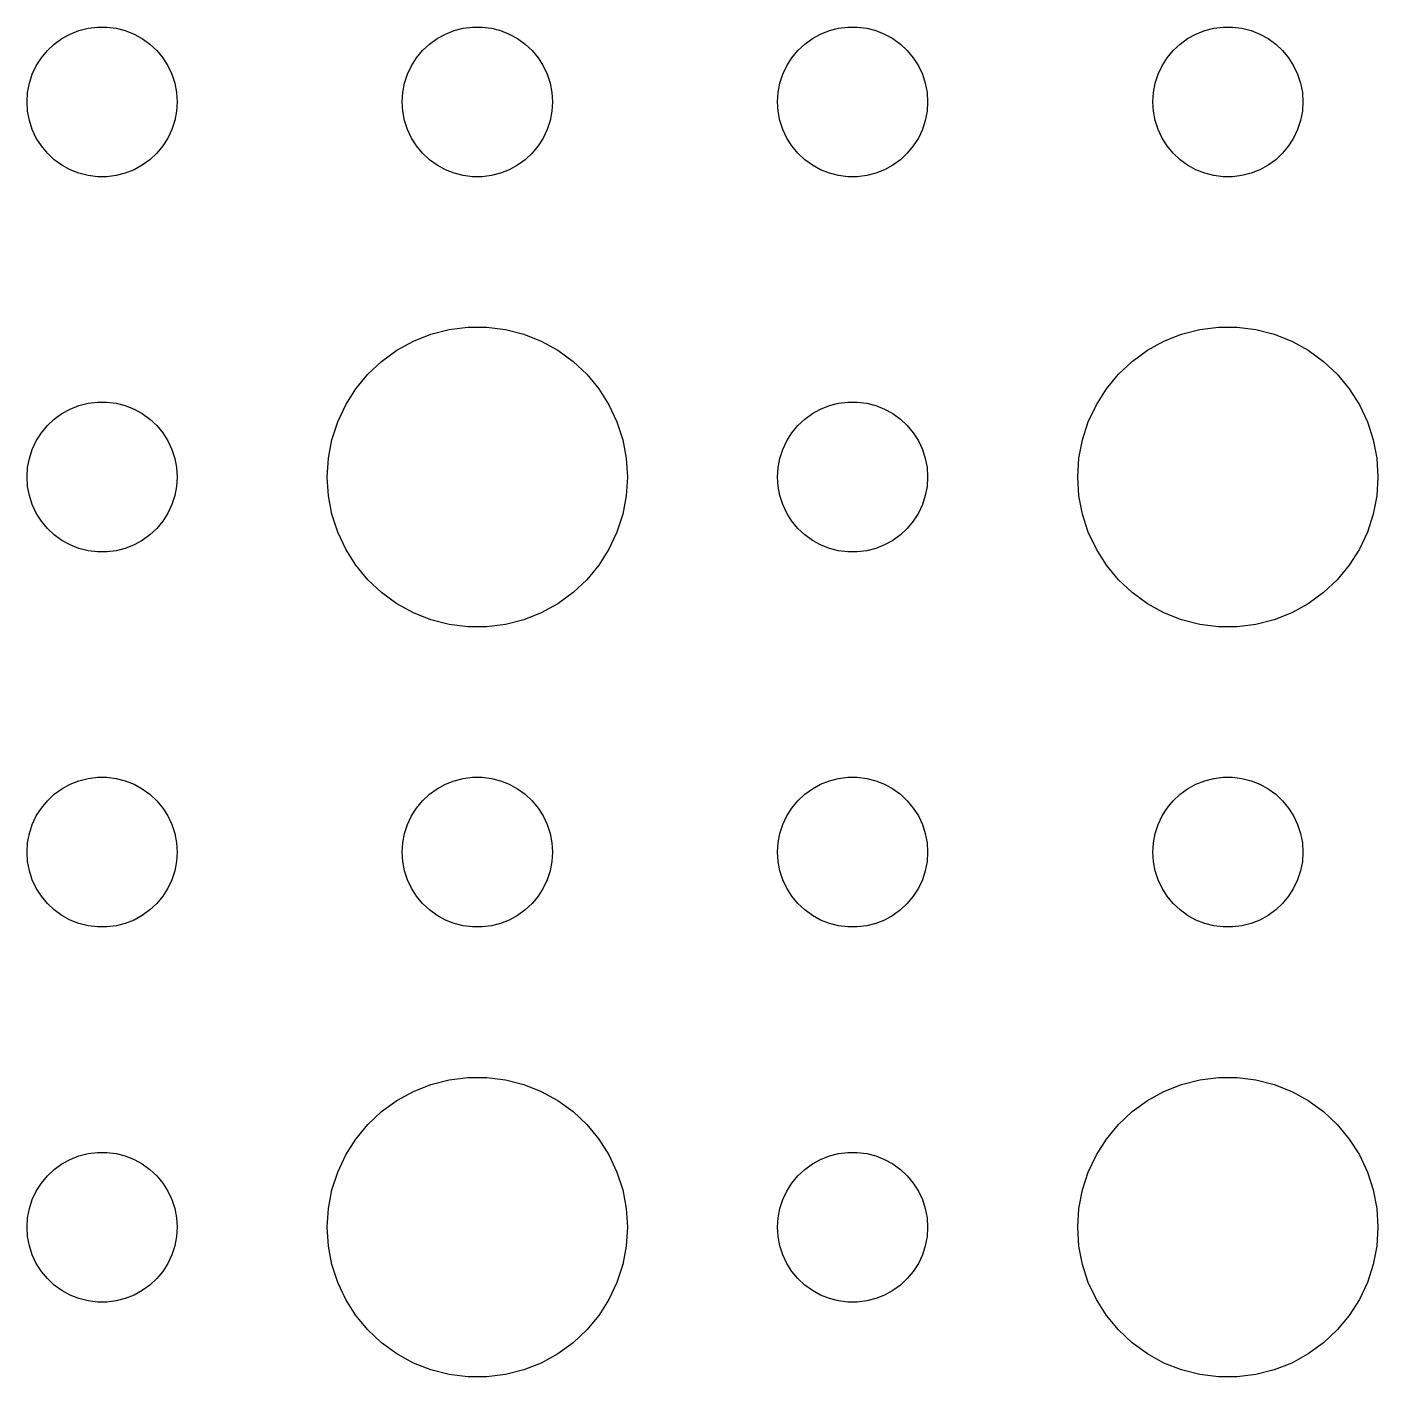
# Model space of a CAD drawing. Header units: metres. Extents: x -112 to 112, y -112 to 112.
# Drawn here: x 51 to 78, y 12.01 to 39 of the extents above; entities that cross this region are included whole.
import ezdxf

# ---------------------------------------------------------------- set-up
doc = ezdxf.new("R2010")
doc.units = ezdxf.units.M

msp = doc.modelspace()

# ---------------------------------------------------------------- linework, layer by layer
for p, q in [((51.8613, 38.8572), (52.0365, 38.9266)), ((52.0365, 38.9266), (52.2189, 38.9734)), ((52.2189, 38.9734), (52.4058, 38.997)), ((52.4058, 38.997), (52.5942, 38.997)), ((52.5942, 38.997), (52.7811, 38.9734)), ((52.7811, 38.9734), (52.9635, 38.9266)), ((52.9635, 38.9266), (53.1387, 38.8572)), ((59.3613, 38.8572), (59.5365, 38.9266)), ((59.5365, 38.9266), (59.7189, 38.9734)), ((59.7189, 38.9734), (59.9058, 38.997)), ((59.9058, 38.997), (60.0942, 38.997)), ((60.0942, 38.997), (60.2811, 38.9734)), ((60.2811, 38.9734), (60.4635, 38.9266)), ((60.4635, 38.9266), (60.6387, 38.8572)), ((66.8613, 38.8572), (67.0365, 38.9266)), ((67.0365, 38.9266), (67.2189, 38.9734)), ((67.2189, 38.9734), (67.4058, 38.997)), ((67.4058, 38.997), (67.5942, 38.997)), ((67.5942, 38.997), (67.7811, 38.9734)), ((67.7811, 38.9734), (67.9635, 38.9266)), ((67.9635, 38.9266), (68.1387, 38.8572)), ((74.3613, 38.8572), (74.5365, 38.9266)), ((74.5365, 38.9266), (74.7189, 38.9734)), ((74.7189, 38.9734), (74.9058, 38.997)), ((74.9058, 38.997), (75.0942, 38.997)), ((75.0942, 38.997), (75.2811, 38.9734)), ((75.2811, 38.9734), (75.4635, 38.9266)), ((75.4635, 38.9266), (75.6387, 38.8572)), ((51.4065, 38.5268), (51.5439, 38.6558)), ((51.5439, 38.6558), (51.6963, 38.7665)), ((51.6963, 38.7665), (51.8613, 38.8572)), ((53.1387, 38.8572), (53.3037, 38.7665)), ((53.3037, 38.7665), (53.4561, 38.6558)), ((53.4561, 38.6558), (53.5934, 38.5268)), ((58.9065, 38.5268), (59.0439, 38.6558)), ((59.0439, 38.6558), (59.1963, 38.7665)), ((59.1963, 38.7665), (59.3613, 38.8572)), ((60.6387, 38.8572), (60.8037, 38.7665)), ((60.8037, 38.7665), (60.9561, 38.6558)), ((60.9561, 38.6558), (61.0934, 38.5268)), ((66.4065, 38.5268), (66.5439, 38.6558)), ((66.5439, 38.6558), (66.6963, 38.7665)), ((66.6963, 38.7665), (66.8613, 38.8572)), ((68.1387, 38.8572), (68.3037, 38.7665)), ((68.3037, 38.7665), (68.4561, 38.6558)), ((68.4561, 38.6558), (68.5934, 38.5268)), ((73.9065, 38.5268), (74.0439, 38.6558)), ((74.0439, 38.6558), (74.1963, 38.7665)), ((74.1963, 38.7665), (74.3613, 38.8572)), ((75.6387, 38.8572), (75.8037, 38.7665)), ((75.8037, 38.7665), (75.9561, 38.6558)), ((75.9561, 38.6558), (76.0934, 38.5268)), ((51.1855, 38.2226), (51.2865, 38.3817)), ((51.2865, 38.3817), (51.4065, 38.5268)), ((53.5934, 38.5268), (53.7135, 38.3817)), ((53.7135, 38.3817), (53.8145, 38.2226)), ((58.6855, 38.2226), (58.7865, 38.3817)), ((58.7865, 38.3817), (58.9065, 38.5268)), ((61.0934, 38.5268), (61.2135, 38.3817)), ((61.2135, 38.3817), (61.3145, 38.2226)), ((66.1855, 38.2226), (66.2865, 38.3817)), ((66.2865, 38.3817), (66.4065, 38.5268)), ((68.5934, 38.5268), (68.7135, 38.3817)), ((68.7135, 38.3817), (68.8145, 38.2226)), ((73.6855, 38.2226), (73.7865, 38.3817)), ((73.7865, 38.3817), (73.9065, 38.5268)), ((76.0934, 38.5268), (76.2135, 38.3817)), ((76.2135, 38.3817), (76.3145, 38.2226)), ((51.1053, 38.0522), (51.1855, 38.2226)), ((53.8145, 38.2226), (53.8947, 38.0522)), ((58.6053, 38.0522), (58.6855, 38.2226)), ((61.3145, 38.2226), (61.3947, 38.0522)), ((66.1053, 38.0522), (66.1855, 38.2226)), ((68.8145, 38.2226), (68.8947, 38.0522)), ((73.6053, 38.0522), (73.6855, 38.2226)), ((76.3145, 38.2226), (76.3947, 38.0522)), ((51.0118, 37.688), (51.0471, 37.873)), ((51.0471, 37.873), (51.1053, 38.0522)), ((53.8947, 38.0522), (53.9529, 37.873)), ((53.9529, 37.873), (53.9882, 37.688)), ((58.5118, 37.688), (58.5471, 37.873)), ((58.5471, 37.873), (58.6053, 38.0522)), ((61.3947, 38.0522), (61.4529, 37.873)), ((61.4529, 37.873), (61.4882, 37.688)), ((66.0118, 37.688), (66.0471, 37.873)), ((66.0471, 37.873), (66.1053, 38.0522)), ((68.8947, 38.0522), (68.9529, 37.873)), ((68.9529, 37.873), (68.9882, 37.688)), ((73.5118, 37.688), (73.5471, 37.873)), ((73.5471, 37.873), (73.6053, 38.0522)), ((76.3947, 38.0522), (76.4529, 37.873)), ((76.4529, 37.873), (76.4882, 37.688)), ((51, 37.5), (51.0118, 37.688)), ((53.9882, 37.688), (54, 37.5)), ((58.5, 37.5), (58.5118, 37.688)), ((61.4882, 37.688), (61.5, 37.5)), ((66, 37.5), (66.0118, 37.688)), ((68.9882, 37.688), (69, 37.5)), ((73.5, 37.5), (73.5118, 37.688)), ((76.4882, 37.688), (76.5, 37.5)), ((51.0118, 37.312), (51, 37.5)), ((51.0471, 37.127), (51.0118, 37.312)), ((53.9882, 37.312), (53.9529, 37.127)), ((54, 37.5), (53.9882, 37.312)), ((58.5118, 37.312), (58.5, 37.5)), ((58.5471, 37.127), (58.5118, 37.312)), ((61.4882, 37.312), (61.4529, 37.127)), ((61.5, 37.5), (61.4882, 37.312)), ((66.0118, 37.312), (66, 37.5)), ((66.0471, 37.127), (66.0118, 37.312)), ((68.9882, 37.312), (68.9529, 37.127)), ((69, 37.5), (68.9882, 37.312)), ((73.5118, 37.312), (73.5, 37.5)), ((73.5471, 37.127), (73.5118, 37.312)), ((76.4882, 37.312), (76.4529, 37.127)), ((76.5, 37.5), (76.4882, 37.312)), ((51.1053, 36.9478), (51.0471, 37.127)), ((53.9529, 37.127), (53.8947, 36.9478)), ((58.6053, 36.9478), (58.5471, 37.127)), ((61.4529, 37.127), (61.3947, 36.9478)), ((66.1053, 36.9478), (66.0471, 37.127)), ((68.9529, 37.127), (68.8947, 36.9478)), ((73.6053, 36.9478), (73.5471, 37.127)), ((76.4529, 37.127), (76.3947, 36.9478)), ((51.1855, 36.7774), (51.1053, 36.9478)), ((51.2865, 36.6183), (51.1855, 36.7774)), ((53.8145, 36.7774), (53.7135, 36.6183)), ((53.8947, 36.9478), (53.8145, 36.7774)), ((58.6855, 36.7774), (58.6053, 36.9478)), ((58.7865, 36.6183), (58.6855, 36.7774)), ((61.3145, 36.7774), (61.2135, 36.6183)), ((61.3947, 36.9478), (61.3145, 36.7774)), ((66.1855, 36.7774), (66.1053, 36.9478)), ((66.2865, 36.6183), (66.1855, 36.7774)), ((68.8145, 36.7774), (68.7135, 36.6183)), ((68.8947, 36.9478), (68.8145, 36.7774)), ((73.6855, 36.7774), (73.6053, 36.9478)), ((73.7865, 36.6183), (73.6855, 36.7774)), ((76.3145, 36.7774), (76.2135, 36.6183)), ((76.3947, 36.9478), (76.3145, 36.7774)), ((51.4065, 36.4732), (51.2865, 36.6183)), ((51.5439, 36.3442), (51.4065, 36.4732)), ((53.5934, 36.4732), (53.4561, 36.3442)), ((53.7135, 36.6183), (53.5934, 36.4732)), ((58.9065, 36.4732), (58.7865, 36.6183)), ((59.0439, 36.3442), (58.9065, 36.4732)), ((61.0934, 36.4732), (60.9561, 36.3442)), ((61.2135, 36.6183), (61.0934, 36.4732)), ((66.4065, 36.4732), (66.2865, 36.6183)), ((66.5439, 36.3442), (66.4065, 36.4732)), ((68.5934, 36.4732), (68.4561, 36.3442)), ((68.7135, 36.6183), (68.5934, 36.4732)), ((73.9065, 36.4732), (73.7865, 36.6183)), ((74.0439, 36.3442), (73.9065, 36.4732)), ((76.0934, 36.4732), (75.9561, 36.3442)), ((76.2135, 36.6183), (76.0934, 36.4732)), ((51.6963, 36.2335), (51.5439, 36.3442)), ((51.8613, 36.1428), (51.6963, 36.2335)), ((53.3037, 36.2335), (53.1387, 36.1428)), ((53.4561, 36.3442), (53.3037, 36.2335)), ((59.1963, 36.2335), (59.0439, 36.3442)), ((59.3613, 36.1428), (59.1963, 36.2335)), ((60.8037, 36.2335), (60.6387, 36.1428)), ((60.9561, 36.3442), (60.8037, 36.2335)), ((66.6963, 36.2335), (66.5439, 36.3442)), ((66.8613, 36.1428), (66.6963, 36.2335)), ((68.3037, 36.2335), (68.1387, 36.1428)), ((68.4561, 36.3442), (68.3037, 36.2335)), ((74.1963, 36.2335), (74.0439, 36.3442)), ((74.3613, 36.1428), (74.1963, 36.2335)), ((75.8037, 36.2335), (75.6387, 36.1428)), ((75.9561, 36.3442), (75.8037, 36.2335)), ((52.0365, 36.0734), (51.8613, 36.1428)), ((52.2189, 36.0266), (52.0365, 36.0734)), ((52.4058, 36.003), (52.2189, 36.0266)), ((52.5942, 36.003), (52.4058, 36.003)), ((52.7811, 36.0266), (52.5942, 36.003)), ((52.9635, 36.0734), (52.7811, 36.0266)), ((53.1387, 36.1428), (52.9635, 36.0734)), ((59.5365, 36.0734), (59.3613, 36.1428)), ((59.7189, 36.0266), (59.5365, 36.0734)), ((59.9058, 36.003), (59.7189, 36.0266)), ((60.0942, 36.003), (59.9058, 36.003)), ((60.2811, 36.0266), (60.0942, 36.003)), ((60.4635, 36.0734), (60.2811, 36.0266)), ((60.6387, 36.1428), (60.4635, 36.0734)), ((67.0365, 36.0734), (66.8613, 36.1428)), ((67.2189, 36.0266), (67.0365, 36.0734)), ((67.4058, 36.003), (67.2189, 36.0266)), ((67.5942, 36.003), (67.4058, 36.003)), ((67.7811, 36.0266), (67.5942, 36.003)), ((67.9635, 36.0734), (67.7811, 36.0266)), ((68.1387, 36.1428), (67.9635, 36.0734)), ((74.5365, 36.0734), (74.3613, 36.1428)), ((74.7189, 36.0266), (74.5365, 36.0734)), ((74.9058, 36.003), (74.7189, 36.0266)), ((75.0942, 36.003), (74.9058, 36.003)), ((75.2811, 36.0266), (75.0942, 36.003)), ((75.4635, 36.0734), (75.2811, 36.0266)), ((75.6387, 36.1428), (75.4635, 36.0734)), ((59.0729, 32.8532), (59.4379, 32.9469)), ((59.4379, 32.9469), (59.8116, 32.9941)), ((59.8116, 32.9941), (60.1884, 32.9941)), ((60.1884, 32.9941), (60.5621, 32.9469)), ((60.5621, 32.9469), (60.927, 32.8532)), ((74.073, 32.8532), (74.4379, 32.9469)), ((74.4379, 32.9469), (74.8116, 32.9941)), ((74.8116, 32.9941), (75.1884, 32.9941)), ((75.1884, 32.9941), (75.5621, 32.9469)), ((75.5621, 32.9469), (75.927, 32.8532)), ((58.3925, 32.533), (58.7227, 32.7145)), ((58.7227, 32.7145), (59.0729, 32.8532)), ((60.927, 32.8532), (61.2773, 32.7145)), ((61.2773, 32.7145), (61.6075, 32.533)), ((73.3925, 32.533), (73.7227, 32.7145)), ((73.7227, 32.7145), (74.073, 32.8532)), ((75.927, 32.8532), (76.2773, 32.7145)), ((76.2773, 32.7145), (76.6075, 32.533)), ((58.0877, 32.3115), (58.3925, 32.533)), ((61.6075, 32.533), (61.9123, 32.3115)), ((73.0877, 32.3115), (73.3925, 32.533)), ((76.6075, 32.533), (76.9123, 32.3115)), ((57.8131, 32.0536), (58.0877, 32.3115)), ((61.9123, 32.3115), (62.1869, 32.0536)), ((72.8131, 32.0536), (73.0877, 32.3115)), ((76.9123, 32.3115), (77.1869, 32.0536)), ((57.5729, 31.7634), (57.8131, 32.0536)), ((62.1869, 32.0536), (62.427, 31.7634)), ((72.573, 31.7634), (72.8131, 32.0536)), ((77.1869, 32.0536), (77.427, 31.7634)), ((57.3711, 31.4453), (57.5729, 31.7634)), ((62.427, 31.7634), (62.6289, 31.4453)), ((72.3711, 31.4453), (72.573, 31.7634)), ((77.427, 31.7634), (77.6289, 31.4453)), ((51.6963, 31.2665), (51.8613, 31.3572)), ((51.8613, 31.3572), (52.0365, 31.4266)), ((52.0365, 31.4266), (52.2189, 31.4734)), ((52.2189, 31.4734), (52.4058, 31.497)), ((52.4058, 31.497), (52.5942, 31.497)), ((52.5942, 31.497), (52.7811, 31.4734)), ((52.7811, 31.4734), (52.9635, 31.4266)), ((52.9635, 31.4266), (53.1387, 31.3572)), ((53.1387, 31.3572), (53.3037, 31.2665)), ((57.2107, 31.1044), (57.3711, 31.4453)), ((62.6289, 31.4453), (62.7893, 31.1044)), ((66.6963, 31.2665), (66.8613, 31.3572)), ((66.8613, 31.3572), (67.0365, 31.4266)), ((67.0365, 31.4266), (67.2189, 31.4734)), ((67.2189, 31.4734), (67.4058, 31.497)), ((67.4058, 31.497), (67.5942, 31.497)), ((67.5942, 31.497), (67.7811, 31.4734)), ((67.7811, 31.4734), (67.9635, 31.4266)), ((67.9635, 31.4266), (68.1387, 31.3572)), ((68.1387, 31.3572), (68.3037, 31.2665)), ((72.2107, 31.1044), (72.3711, 31.4453)), ((77.6289, 31.4453), (77.7893, 31.1044)), ((51.4065, 31.0268), (51.5439, 31.1558)), ((51.5439, 31.1558), (51.6963, 31.2665)), ((53.3037, 31.2665), (53.4561, 31.1558)), ((53.4561, 31.1558), (53.5934, 31.0268)), ((57.0942, 30.7461), (57.2107, 31.1044)), ((62.7893, 31.1044), (62.9057, 30.7461)), ((66.4065, 31.0268), (66.5439, 31.1558)), ((66.5439, 31.1558), (66.6963, 31.2665)), ((68.3037, 31.2665), (68.4561, 31.1558)), ((68.4561, 31.1558), (68.5934, 31.0268)), ((72.0943, 30.7461), (72.2107, 31.1044)), ((77.7893, 31.1044), (77.9057, 30.7461)), ((51.1855, 30.7226), (51.2865, 30.8817)), ((51.2865, 30.8817), (51.4065, 31.0268)), ((53.5934, 31.0268), (53.7135, 30.8817)), ((53.7135, 30.8817), (53.8145, 30.7226)), ((66.1855, 30.7226), (66.2865, 30.8817)), ((66.2865, 30.8817), (66.4065, 31.0268)), ((68.5934, 31.0268), (68.7135, 30.8817)), ((68.7135, 30.8817), (68.8145, 30.7226)), ((51.0471, 30.373), (51.1053, 30.5522)), ((51.1053, 30.5522), (51.1855, 30.7226)), ((53.8145, 30.7226), (53.8947, 30.5522)), ((53.8947, 30.5522), (53.9529, 30.373)), ((57.0237, 30.376), (57.0942, 30.7461)), ((62.9057, 30.7461), (62.9763, 30.376)), ((66.0471, 30.373), (66.1053, 30.5522)), ((66.1053, 30.5522), (66.1855, 30.7226)), ((68.8145, 30.7226), (68.8947, 30.5522)), ((68.8947, 30.5522), (68.9529, 30.373)), ((72.0237, 30.376), (72.0943, 30.7461)), ((77.9057, 30.7461), (77.9763, 30.376)), ((51.0118, 30.188), (51.0471, 30.373)), ((53.9529, 30.373), (53.9882, 30.188)), ((57, 30), (57.0237, 30.376)), ((62.9763, 30.376), (63, 30)), ((66.0118, 30.188), (66.0471, 30.373)), ((68.9529, 30.373), (68.9882, 30.188)), ((72, 30), (72.0237, 30.376)), ((77.9763, 30.376), (78, 30)), ((51, 30), (51.0118, 30.188)), ((51.0118, 29.812), (51, 30)), ((53.9882, 30.188), (54, 30)), ((54, 30), (53.9882, 29.812)), ((57.0237, 29.624), (57, 30)), ((63, 30), (62.9763, 29.624)), ((66, 30), (66.0118, 30.188)), ((66.0118, 29.812), (66, 30)), ((68.9882, 30.188), (69, 30)), ((69, 30), (68.9882, 29.812)), ((72.0237, 29.624), (72, 30)), ((78, 30), (77.9763, 29.624)), ((51.0471, 29.627), (51.0118, 29.812)), ((53.9882, 29.812), (53.9529, 29.627)), ((66.0471, 29.627), (66.0118, 29.812)), ((68.9882, 29.812), (68.9529, 29.627)), ((51.1053, 29.4478), (51.0471, 29.627)), ((51.1855, 29.2774), (51.1053, 29.4478)), ((53.8947, 29.4478), (53.8145, 29.2774)), ((53.9529, 29.627), (53.8947, 29.4478)), ((57.0942, 29.2539), (57.0237, 29.624)), ((62.9763, 29.624), (62.9057, 29.2539)), ((66.1053, 29.4478), (66.0471, 29.627)), ((66.1855, 29.2774), (66.1053, 29.4478)), ((68.8947, 29.4478), (68.8145, 29.2774)), ((68.9529, 29.627), (68.8947, 29.4478)), ((72.0943, 29.2539), (72.0237, 29.624)), ((77.9763, 29.624), (77.9057, 29.2539)), ((51.2865, 29.1183), (51.1855, 29.2774)), ((53.8145, 29.2774), (53.7135, 29.1183)), ((57.2107, 28.8956), (57.0942, 29.2539)), ((62.9057, 29.2539), (62.7893, 28.8956)), ((66.2865, 29.1183), (66.1855, 29.2774)), ((68.8145, 29.2774), (68.7135, 29.1183)), ((72.2107, 28.8956), (72.0943, 29.2539)), ((77.9057, 29.2539), (77.7893, 28.8956)), ((51.4065, 28.9732), (51.2865, 29.1183)), ((51.5439, 28.8442), (51.4065, 28.9732)), ((53.5934, 28.9732), (53.4561, 28.8442)), ((53.7135, 29.1183), (53.5934, 28.9732)), ((57.3711, 28.5547), (57.2107, 28.8956)), ((62.7893, 28.8956), (62.6289, 28.5547)), ((66.4065, 28.9732), (66.2865, 29.1183)), ((66.5439, 28.8442), (66.4065, 28.9732)), ((68.5934, 28.9732), (68.4561, 28.8442)), ((68.7135, 29.1183), (68.5934, 28.9732)), ((72.3711, 28.5547), (72.2107, 28.8956)), ((77.7893, 28.8956), (77.6289, 28.5547)), ((51.6963, 28.7335), (51.5439, 28.8442)), ((51.8613, 28.6427), (51.6963, 28.7335)), ((52.0365, 28.5734), (51.8613, 28.6427)), ((53.1387, 28.6427), (52.9635, 28.5734)), ((53.3037, 28.7335), (53.1387, 28.6427)), ((53.4561, 28.8442), (53.3037, 28.7335)), ((66.6963, 28.7335), (66.5439, 28.8442)), ((66.8613, 28.6427), (66.6963, 28.7335)), ((67.0365, 28.5734), (66.8613, 28.6427)), ((68.1387, 28.6427), (67.9635, 28.5734)), ((68.3037, 28.7335), (68.1387, 28.6427)), ((68.4561, 28.8442), (68.3037, 28.7335)), ((52.2189, 28.5266), (52.0365, 28.5734)), ((52.4058, 28.503), (52.2189, 28.5266)), ((52.5942, 28.503), (52.4058, 28.503)), ((52.7811, 28.5266), (52.5942, 28.503)), ((52.9635, 28.5734), (52.7811, 28.5266)), ((57.5729, 28.2366), (57.3711, 28.5547)), ((62.6289, 28.5547), (62.427, 28.2366)), ((67.2189, 28.5266), (67.0365, 28.5734)), ((67.4058, 28.503), (67.2189, 28.5266)), ((67.5942, 28.503), (67.4058, 28.503)), ((67.7811, 28.5266), (67.5942, 28.503)), ((67.9635, 28.5734), (67.7811, 28.5266)), ((72.573, 28.2366), (72.3711, 28.5547)), ((77.6289, 28.5547), (77.427, 28.2366)), ((57.8131, 27.9464), (57.5729, 28.2366)), ((62.427, 28.2366), (62.1869, 27.9464)), ((72.8131, 27.9464), (72.573, 28.2366)), ((77.427, 28.2366), (77.1869, 27.9464)), ((58.0877, 27.6884), (57.8131, 27.9464)), ((62.1869, 27.9464), (61.9123, 27.6884)), ((73.0877, 27.6884), (72.8131, 27.9464)), ((77.1869, 27.9464), (76.9123, 27.6884)), ((58.3925, 27.467), (58.0877, 27.6884)), ((61.9123, 27.6884), (61.6075, 27.467)), ((73.3925, 27.467), (73.0877, 27.6884)), ((76.9123, 27.6884), (76.6075, 27.467)), ((58.7227, 27.2855), (58.3925, 27.467)), ((59.0729, 27.1468), (58.7227, 27.2855)), ((61.2773, 27.2855), (60.927, 27.1468)), ((61.6075, 27.467), (61.2773, 27.2855)), ((73.7227, 27.2855), (73.3925, 27.467)), ((74.073, 27.1468), (73.7227, 27.2855)), ((76.2773, 27.2855), (75.927, 27.1468)), ((76.6075, 27.467), (76.2773, 27.2855)), ((59.4379, 27.0531), (59.0729, 27.1468)), ((59.8116, 27.0059), (59.4379, 27.0531)), ((60.1884, 27.0059), (59.8116, 27.0059)), ((60.5621, 27.0531), (60.1884, 27.0059)), ((60.927, 27.1468), (60.5621, 27.0531)), ((74.4379, 27.0531), (74.073, 27.1468)), ((74.8116, 27.0059), (74.4379, 27.0531)), ((75.1884, 27.0059), (74.8116, 27.0059)), ((75.5621, 27.0531), (75.1884, 27.0059)), ((75.927, 27.1468), (75.5621, 27.0531)), ((51.5439, 23.6558), (51.6963, 23.7665)), ((51.6963, 23.7665), (51.8613, 23.8572)), ((51.8613, 23.8572), (52.0365, 23.9266)), ((52.0365, 23.9266), (52.2189, 23.9734)), ((52.2189, 23.9734), (52.4058, 23.997)), ((52.4058, 23.997), (52.5942, 23.997)), ((52.5942, 23.997), (52.7811, 23.9734)), ((52.7811, 23.9734), (52.9635, 23.9266)), ((52.9635, 23.9266), (53.1387, 23.8572)), ((53.1387, 23.8572), (53.3037, 23.7665)), ((53.3037, 23.7665), (53.4561, 23.6558)), ((59.0439, 23.6558), (59.1963, 23.7665)), ((59.1963, 23.7665), (59.3613, 23.8572)), ((59.3613, 23.8572), (59.5365, 23.9266)), ((59.5365, 23.9266), (59.7189, 23.9734)), ((59.7189, 23.9734), (59.9058, 23.997)), ((59.9058, 23.997), (60.0942, 23.997)), ((60.0942, 23.997), (60.2811, 23.9734)), ((60.2811, 23.9734), (60.4635, 23.9266)), ((60.4635, 23.9266), (60.6387, 23.8572)), ((60.6387, 23.8572), (60.8037, 23.7665)), ((60.8037, 23.7665), (60.9561, 23.6558)), ((66.5439, 23.6558), (66.6963, 23.7665)), ((66.6963, 23.7665), (66.8613, 23.8572)), ((66.8613, 23.8572), (67.0365, 23.9266)), ((67.0365, 23.9266), (67.2189, 23.9734)), ((67.2189, 23.9734), (67.4058, 23.997)), ((67.4058, 23.997), (67.5942, 23.997)), ((67.5942, 23.997), (67.7811, 23.9734)), ((67.7811, 23.9734), (67.9635, 23.9266)), ((67.9635, 23.9266), (68.1387, 23.8572)), ((68.1387, 23.8572), (68.3037, 23.7665)), ((68.3037, 23.7665), (68.4561, 23.6558)), ((74.0439, 23.6558), (74.1963, 23.7665)), ((74.1963, 23.7665), (74.3613, 23.8572)), ((74.3613, 23.8572), (74.5365, 23.9266)), ((74.5365, 23.9266), (74.7189, 23.9734)), ((74.7189, 23.9734), (74.9058, 23.997)), ((74.9058, 23.997), (75.0942, 23.997)), ((75.0942, 23.997), (75.2811, 23.9734)), ((75.2811, 23.9734), (75.4635, 23.9266)), ((75.4635, 23.9266), (75.6387, 23.8572)), ((75.6387, 23.8572), (75.8037, 23.7665)), ((75.8037, 23.7665), (75.9561, 23.6558)), ((51.2865, 23.3817), (51.4065, 23.5268)), ((51.4065, 23.5268), (51.5439, 23.6558)), ((53.4561, 23.6558), (53.5934, 23.5268)), ((53.5934, 23.5268), (53.7135, 23.3817)), ((58.7865, 23.3817), (58.9065, 23.5268)), ((58.9065, 23.5268), (59.0439, 23.6558)), ((60.9561, 23.6558), (61.0934, 23.5268)), ((61.0934, 23.5268), (61.2135, 23.3817)), ((66.2865, 23.3817), (66.4065, 23.5268)), ((66.4065, 23.5268), (66.5439, 23.6558)), ((68.4561, 23.6558), (68.5934, 23.5268)), ((68.5934, 23.5268), (68.7135, 23.3817)), ((73.7865, 23.3817), (73.9065, 23.5268)), ((73.9065, 23.5268), (74.0439, 23.6558)), ((75.9561, 23.6558), (76.0934, 23.5268)), ((76.0934, 23.5268), (76.2135, 23.3817)), ((51.1053, 23.0522), (51.1855, 23.2226)), ((51.1855, 23.2226), (51.2865, 23.3817)), ((53.7135, 23.3817), (53.8145, 23.2226)), ((53.8145, 23.2226), (53.8947, 23.0522)), ((58.6053, 23.0522), (58.6855, 23.2226)), ((58.6855, 23.2226), (58.7865, 23.3817)), ((61.2135, 23.3817), (61.3145, 23.2226)), ((61.3145, 23.2226), (61.3947, 23.0522)), ((66.1053, 23.0522), (66.1855, 23.2226)), ((66.1855, 23.2226), (66.2865, 23.3817)), ((68.7135, 23.3817), (68.8145, 23.2226)), ((68.8145, 23.2226), (68.8947, 23.0522)), ((73.6053, 23.0522), (73.6855, 23.2226)), ((73.6855, 23.2226), (73.7865, 23.3817)), ((76.2135, 23.3817), (76.3145, 23.2226)), ((76.3145, 23.2226), (76.3947, 23.0522)), ((51.0471, 22.873), (51.1053, 23.0522)), ((53.8947, 23.0522), (53.9529, 22.873)), ((58.5471, 22.873), (58.6053, 23.0522)), ((61.3947, 23.0522), (61.4529, 22.873)), ((66.0471, 22.873), (66.1053, 23.0522)), ((68.8947, 23.0522), (68.9529, 22.873)), ((73.5471, 22.873), (73.6053, 23.0522)), ((76.3947, 23.0522), (76.4529, 22.873)), ((51, 22.5), (51.0118, 22.688)), ((51.0118, 22.688), (51.0471, 22.873)), ((53.9529, 22.873), (53.9882, 22.688)), ((53.9882, 22.688), (54, 22.5)), ((58.5, 22.5), (58.5118, 22.688)), ((58.5118, 22.688), (58.5471, 22.873)), ((61.4529, 22.873), (61.4882, 22.688)), ((61.4882, 22.688), (61.5, 22.5)), ((66, 22.5), (66.0118, 22.688)), ((66.0118, 22.688), (66.0471, 22.873)), ((68.9529, 22.873), (68.9882, 22.688)), ((68.9882, 22.688), (69, 22.5)), ((73.5, 22.5), (73.5118, 22.688)), ((73.5118, 22.688), (73.5471, 22.873)), ((76.4529, 22.873), (76.4882, 22.688)), ((76.4882, 22.688), (76.5, 22.5)), ((51.0118, 22.312), (51, 22.5)), ((54, 22.5), (53.9882, 22.312)), ((58.5118, 22.312), (58.5, 22.5)), ((61.5, 22.5), (61.4882, 22.312)), ((66.0118, 22.312), (66, 22.5)), ((69, 22.5), (68.9882, 22.312)), ((73.5118, 22.312), (73.5, 22.5)), ((76.5, 22.5), (76.4882, 22.312)), ((51.0471, 22.127), (51.0118, 22.312)), ((53.9882, 22.312), (53.9529, 22.127)), ((58.5471, 22.127), (58.5118, 22.312)), ((61.4882, 22.312), (61.4529, 22.127)), ((66.0471, 22.127), (66.0118, 22.312)), ((68.9882, 22.312), (68.9529, 22.127)), ((73.5471, 22.127), (73.5118, 22.312)), ((76.4882, 22.312), (76.4529, 22.127)), ((51.1053, 21.9478), (51.0471, 22.127)), ((51.1855, 21.7774), (51.1053, 21.9478)), ((53.8947, 21.9478), (53.8145, 21.7774)), ((53.9529, 22.127), (53.8947, 21.9478)), ((58.6053, 21.9478), (58.5471, 22.127)), ((58.6855, 21.7774), (58.6053, 21.9478)), ((61.3947, 21.9478), (61.3145, 21.7774)), ((61.4529, 22.127), (61.3947, 21.9478)), ((66.1053, 21.9478), (66.0471, 22.127)), ((66.1855, 21.7774), (66.1053, 21.9478)), ((68.8947, 21.9478), (68.8145, 21.7774)), ((68.9529, 22.127), (68.8947, 21.9478)), ((73.6053, 21.9478), (73.5471, 22.127)), ((73.6855, 21.7774), (73.6053, 21.9478)), ((76.3947, 21.9478), (76.3145, 21.7774)), ((76.4529, 22.127), (76.3947, 21.9478)), ((51.2865, 21.6183), (51.1855, 21.7774)), ((51.4065, 21.4732), (51.2865, 21.6183)), ((53.7135, 21.6183), (53.5934, 21.4732)), ((53.8145, 21.7774), (53.7135, 21.6183)), ((58.7865, 21.6183), (58.6855, 21.7774)), ((58.9065, 21.4732), (58.7865, 21.6183)), ((61.2135, 21.6183), (61.0934, 21.4732)), ((61.3145, 21.7774), (61.2135, 21.6183)), ((66.2865, 21.6183), (66.1855, 21.7774)), ((66.4065, 21.4732), (66.2865, 21.6183)), ((68.7135, 21.6183), (68.5934, 21.4732)), ((68.8145, 21.7774), (68.7135, 21.6183)), ((73.7865, 21.6183), (73.6855, 21.7774)), ((73.9065, 21.4732), (73.7865, 21.6183)), ((76.2135, 21.6183), (76.0934, 21.4732)), ((76.3145, 21.7774), (76.2135, 21.6183)), ((51.5439, 21.3442), (51.4065, 21.4732)), ((51.6963, 21.2335), (51.5439, 21.3442)), ((53.4561, 21.3442), (53.3037, 21.2335)), ((53.5934, 21.4732), (53.4561, 21.3442)), ((59.0439, 21.3442), (58.9065, 21.4732)), ((59.1963, 21.2335), (59.0439, 21.3442)), ((60.9561, 21.3442), (60.8037, 21.2335)), ((61.0934, 21.4732), (60.9561, 21.3442)), ((66.5439, 21.3442), (66.4065, 21.4732)), ((66.6963, 21.2335), (66.5439, 21.3442)), ((68.4561, 21.3442), (68.3037, 21.2335)), ((68.5934, 21.4732), (68.4561, 21.3442)), ((74.0439, 21.3442), (73.9065, 21.4732)), ((74.1963, 21.2335), (74.0439, 21.3442)), ((75.9561, 21.3442), (75.8037, 21.2335)), ((76.0934, 21.4732), (75.9561, 21.3442)), ((51.8613, 21.1427), (51.6963, 21.2335)), ((52.0365, 21.0734), (51.8613, 21.1427)), ((52.2189, 21.0266), (52.0365, 21.0734)), ((52.9635, 21.0734), (52.7811, 21.0266)), ((53.1387, 21.1427), (52.9635, 21.0734)), ((53.3037, 21.2335), (53.1387, 21.1427)), ((59.3613, 21.1427), (59.1963, 21.2335)), ((59.5365, 21.0734), (59.3613, 21.1427)), ((59.7189, 21.0266), (59.5365, 21.0734)), ((60.4635, 21.0734), (60.2811, 21.0266)), ((60.6387, 21.1427), (60.4635, 21.0734)), ((60.8037, 21.2335), (60.6387, 21.1427)), ((66.8613, 21.1427), (66.6963, 21.2335)), ((67.0365, 21.0734), (66.8613, 21.1427)), ((67.2189, 21.0266), (67.0365, 21.0734)), ((67.9635, 21.0734), (67.7811, 21.0266)), ((68.1387, 21.1427), (67.9635, 21.0734)), ((68.3037, 21.2335), (68.1387, 21.1427)), ((74.3613, 21.1427), (74.1963, 21.2335)), ((74.5365, 21.0734), (74.3613, 21.1427)), ((74.7189, 21.0266), (74.5365, 21.0734)), ((75.4635, 21.0734), (75.2811, 21.0266)), ((75.6387, 21.1427), (75.4635, 21.0734)), ((75.8037, 21.2335), (75.6387, 21.1427)), ((52.4058, 21.003), (52.2189, 21.0266)), ((52.5942, 21.003), (52.4058, 21.003)), ((52.7811, 21.0266), (52.5942, 21.003)), ((59.9058, 21.003), (59.7189, 21.0266)), ((60.0942, 21.003), (59.9058, 21.003)), ((60.2811, 21.0266), (60.0942, 21.003)), ((67.4058, 21.003), (67.2189, 21.0266)), ((67.5942, 21.003), (67.4058, 21.003)), ((67.7811, 21.0266), (67.5942, 21.003)), ((74.9058, 21.003), (74.7189, 21.0266)), ((75.0942, 21.003), (74.9058, 21.003)), ((75.2811, 21.0266), (75.0942, 21.003)), ((58.7227, 17.7145), (59.0729, 17.8532)), ((59.0729, 17.8532), (59.4379, 17.9469)), ((59.4379, 17.9469), (59.8116, 17.9941)), ((59.8116, 17.9941), (60.1884, 17.9941)), ((60.1884, 17.9941), (60.5621, 17.9469)), ((60.5621, 17.9469), (60.927, 17.8532)), ((60.927, 17.8532), (61.2773, 17.7145)), ((73.7227, 17.7145), (74.073, 17.8532)), ((74.073, 17.8532), (74.4379, 17.9469)), ((74.4379, 17.9469), (74.8116, 17.9941)), ((74.8116, 17.9941), (75.1884, 17.9941)), ((75.1884, 17.9941), (75.5621, 17.9469)), ((75.5621, 17.9469), (75.927, 17.8532)), ((75.927, 17.8532), (76.2773, 17.7145)), ((58.3925, 17.533), (58.7227, 17.7145)), ((61.2773, 17.7145), (61.6075, 17.533)), ((73.3925, 17.533), (73.7227, 17.7145)), ((76.2773, 17.7145), (76.6075, 17.533)), ((57.8131, 17.0536), (58.0877, 17.3115)), ((58.0877, 17.3115), (58.3925, 17.533)), ((61.6075, 17.533), (61.9123, 17.3115)), ((61.9123, 17.3115), (62.1869, 17.0536)), ((72.8131, 17.0536), (73.0877, 17.3115)), ((73.0877, 17.3115), (73.3925, 17.533)), ((76.6075, 17.533), (76.9123, 17.3115)), ((76.9123, 17.3115), (77.1869, 17.0536)), ((57.5729, 16.7634), (57.8131, 17.0536)), ((62.1869, 17.0536), (62.427, 16.7634)), ((72.573, 16.7634), (72.8131, 17.0536)), ((77.1869, 17.0536), (77.427, 16.7634)), ((57.3711, 16.4453), (57.5729, 16.7634)), ((62.427, 16.7634), (62.6289, 16.4453)), ((72.3711, 16.4453), (72.573, 16.7634)), ((77.427, 16.7634), (77.6289, 16.4453)), ((52.0365, 16.4266), (52.2189, 16.4734)), ((52.2189, 16.4734), (52.4058, 16.497)), ((52.4058, 16.497), (52.5942, 16.497)), ((52.5942, 16.497), (52.7811, 16.4734)), ((52.7811, 16.4734), (52.9635, 16.4266)), ((67.0365, 16.4266), (67.2189, 16.4734)), ((67.2189, 16.4734), (67.4058, 16.497)), ((67.4058, 16.497), (67.5942, 16.497)), ((67.5942, 16.497), (67.7811, 16.4734)), ((67.7811, 16.4734), (67.9635, 16.4266)), ((51.5439, 16.1558), (51.6963, 16.2665)), ((51.6963, 16.2665), (51.8613, 16.3572)), ((51.8613, 16.3572), (52.0365, 16.4266)), ((52.9635, 16.4266), (53.1387, 16.3572)), ((53.1387, 16.3572), (53.3037, 16.2665)), ((53.3037, 16.2665), (53.4561, 16.1558)), ((57.2107, 16.1044), (57.3711, 16.4453)), ((62.6289, 16.4453), (62.7893, 16.1044)), ((66.5439, 16.1558), (66.6963, 16.2665)), ((66.6963, 16.2665), (66.8613, 16.3572)), ((66.8613, 16.3572), (67.0365, 16.4266)), ((67.9635, 16.4266), (68.1387, 16.3572)), ((68.1387, 16.3572), (68.3037, 16.2665)), ((68.3037, 16.2665), (68.4561, 16.1558)), ((72.2107, 16.1044), (72.3711, 16.4453)), ((77.6289, 16.4453), (77.7893, 16.1044)), ((51.2865, 15.8817), (51.4065, 16.0268)), ((51.4065, 16.0268), (51.5439, 16.1558)), ((53.4561, 16.1558), (53.5934, 16.0268)), ((53.5934, 16.0268), (53.7135, 15.8817)), ((57.0942, 15.7461), (57.2107, 16.1044)), ((62.7893, 16.1044), (62.9057, 15.7461)), ((66.2865, 15.8817), (66.4065, 16.0268)), ((66.4065, 16.0268), (66.5439, 16.1558)), ((68.4561, 16.1558), (68.5934, 16.0268)), ((68.5934, 16.0268), (68.7135, 15.8817)), ((72.0943, 15.7461), (72.2107, 16.1044)), ((77.7893, 16.1044), (77.9057, 15.7461)), ((51.1053, 15.5522), (51.1855, 15.7226)), ((51.1855, 15.7226), (51.2865, 15.8817)), ((53.7135, 15.8817), (53.8145, 15.7226)), ((53.8145, 15.7226), (53.8947, 15.5522)), ((57.0237, 15.376), (57.0942, 15.7461)), ((62.9057, 15.7461), (62.9763, 15.376)), ((66.1053, 15.5522), (66.1855, 15.7226)), ((66.1855, 15.7226), (66.2865, 15.8817)), ((68.7135, 15.8817), (68.8145, 15.7226)), ((68.8145, 15.7226), (68.8947, 15.5522)), ((72.0237, 15.376), (72.0943, 15.7461)), ((77.9057, 15.7461), (77.9763, 15.376)), ((51.0471, 15.373), (51.1053, 15.5522)), ((53.8947, 15.5522), (53.9529, 15.373)), ((66.0471, 15.373), (66.1053, 15.5522)), ((68.8947, 15.5522), (68.9529, 15.373)), ((51, 15), (51.0118, 15.188)), ((51.0118, 15.188), (51.0471, 15.373)), ((53.9529, 15.373), (53.9882, 15.188)), ((53.9882, 15.188), (54, 15)), ((57, 15), (57.0237, 15.376)), ((62.9763, 15.376), (63, 15)), ((66, 15), (66.0118, 15.188)), ((66.0118, 15.188), (66.0471, 15.373)), ((68.9529, 15.373), (68.9882, 15.188)), ((68.9882, 15.188), (69, 15)), ((72, 15), (72.0237, 15.376)), ((77.9763, 15.376), (78, 15)), ((51.0118, 14.812), (51, 15)), ((54, 15), (53.9882, 14.812)), ((57.0237, 14.624), (57, 15)), ((63, 15), (62.9763, 14.624)), ((66.0118, 14.812), (66, 15)), ((69, 15), (68.9882, 14.812)), ((72.0237, 14.624), (72, 15)), ((78, 15), (77.9763, 14.624)), ((51.0471, 14.627), (51.0118, 14.812)), ((51.1053, 14.4478), (51.0471, 14.627)), ((53.9529, 14.627), (53.8947, 14.4478)), ((53.9882, 14.812), (53.9529, 14.627)), ((57.0942, 14.2539), (57.0237, 14.624)), ((62.9763, 14.624), (62.9057, 14.2539)), ((66.0471, 14.627), (66.0118, 14.812)), ((66.1053, 14.4478), (66.0471, 14.627)), ((68.9529, 14.627), (68.8947, 14.4478)), ((68.9882, 14.812), (68.9529, 14.627)), ((72.0943, 14.2539), (72.0237, 14.624)), ((77.9763, 14.624), (77.9057, 14.2539)), ((51.1855, 14.2774), (51.1053, 14.4478)), ((53.8947, 14.4478), (53.8145, 14.2774)), ((66.1855, 14.2774), (66.1053, 14.4478)), ((68.8947, 14.4478), (68.8145, 14.2774)), ((51.2865, 14.1183), (51.1855, 14.2774)), ((51.4065, 13.9732), (51.2865, 14.1183)), ((53.7135, 14.1183), (53.5934, 13.9732)), ((53.8145, 14.2774), (53.7135, 14.1183)), ((57.2107, 13.8956), (57.0942, 14.2539)), ((62.9057, 14.2539), (62.7893, 13.8956)), ((66.2865, 14.1183), (66.1855, 14.2774)), ((66.4065, 13.9732), (66.2865, 14.1183)), ((68.7135, 14.1183), (68.5934, 13.9732)), ((68.8145, 14.2774), (68.7135, 14.1183)), ((72.2107, 13.8956), (72.0943, 14.2539)), ((77.9057, 14.2539), (77.7893, 13.8956)), ((51.5439, 13.8442), (51.4065, 13.9732)), ((51.6963, 13.7335), (51.5439, 13.8442)), ((53.4561, 13.8442), (53.3037, 13.7335)), ((53.5934, 13.9732), (53.4561, 13.8442)), ((57.3711, 13.5547), (57.2107, 13.8956)), ((62.7893, 13.8956), (62.6289, 13.5547)), ((66.5439, 13.8442), (66.4065, 13.9732)), ((66.6963, 13.7335), (66.5439, 13.8442)), ((68.4561, 13.8442), (68.3037, 13.7335)), ((68.5934, 13.9732), (68.4561, 13.8442)), ((72.3711, 13.5547), (72.2107, 13.8956)), ((77.7893, 13.8956), (77.6289, 13.5547)), ((51.8613, 13.6427), (51.6963, 13.7335)), ((52.0365, 13.5734), (51.8613, 13.6427)), ((52.2189, 13.5266), (52.0365, 13.5734)), ((52.4058, 13.5029), (52.2189, 13.5266)), ((52.5942, 13.5029), (52.4058, 13.5029)), ((52.7811, 13.5266), (52.5942, 13.5029)), ((52.9635, 13.5734), (52.7811, 13.5266)), ((53.1387, 13.6427), (52.9635, 13.5734)), ((53.3037, 13.7335), (53.1387, 13.6427)), ((57.5729, 13.2366), (57.3711, 13.5547)), ((62.6289, 13.5547), (62.427, 13.2366)), ((66.8613, 13.6427), (66.6963, 13.7335)), ((67.0365, 13.5734), (66.8613, 13.6427)), ((67.2189, 13.5266), (67.0365, 13.5734)), ((67.4058, 13.5029), (67.2189, 13.5266)), ((67.5942, 13.5029), (67.4058, 13.5029)), ((67.7811, 13.5266), (67.5942, 13.5029)), ((67.9635, 13.5734), (67.7811, 13.5266)), ((68.1387, 13.6427), (67.9635, 13.5734)), ((68.3037, 13.7335), (68.1387, 13.6427)), ((72.573, 13.2366), (72.3711, 13.5547)), ((77.6289, 13.5547), (77.427, 13.2366)), ((57.8131, 12.9464), (57.5729, 13.2366)), ((62.427, 13.2366), (62.1869, 12.9464)), ((72.8131, 12.9464), (72.573, 13.2366)), ((77.427, 13.2366), (77.1869, 12.9464)), ((58.0877, 12.6884), (57.8131, 12.9464)), ((62.1869, 12.9464), (61.9123, 12.6884)), ((73.0877, 12.6884), (72.8131, 12.9464)), ((77.1869, 12.9464), (76.9123, 12.6884)), ((58.3925, 12.467), (58.0877, 12.6884)), ((58.7227, 12.2855), (58.3925, 12.467)), ((61.6075, 12.467), (61.2773, 12.2855)), ((61.9123, 12.6884), (61.6075, 12.467)), ((73.3925, 12.467), (73.0877, 12.6884)), ((73.7227, 12.2855), (73.3925, 12.467)), ((76.6075, 12.467), (76.2773, 12.2855)), ((76.9123, 12.6884), (76.6075, 12.467)), ((59.0729, 12.1468), (58.7227, 12.2855)), ((61.2773, 12.2855), (60.927, 12.1468)), ((74.073, 12.1468), (73.7227, 12.2855)), ((76.2773, 12.2855), (75.927, 12.1468)), ((59.4379, 12.0531), (59.0729, 12.1468)), ((59.8116, 12.0059), (59.4379, 12.0531)), ((60.1884, 12.0059), (59.8116, 12.0059)), ((60.5621, 12.0531), (60.1884, 12.0059)), ((60.927, 12.1468), (60.5621, 12.0531)), ((74.4379, 12.0531), (74.073, 12.1468)), ((74.8116, 12.0059), (74.4379, 12.0531)), ((75.1884, 12.0059), (74.8116, 12.0059)), ((75.5621, 12.0531), (75.1884, 12.0059)), ((75.927, 12.1468), (75.5621, 12.0531))]:
    msp.add_line(p, q)

doc.saveas('drawing.dxf')
